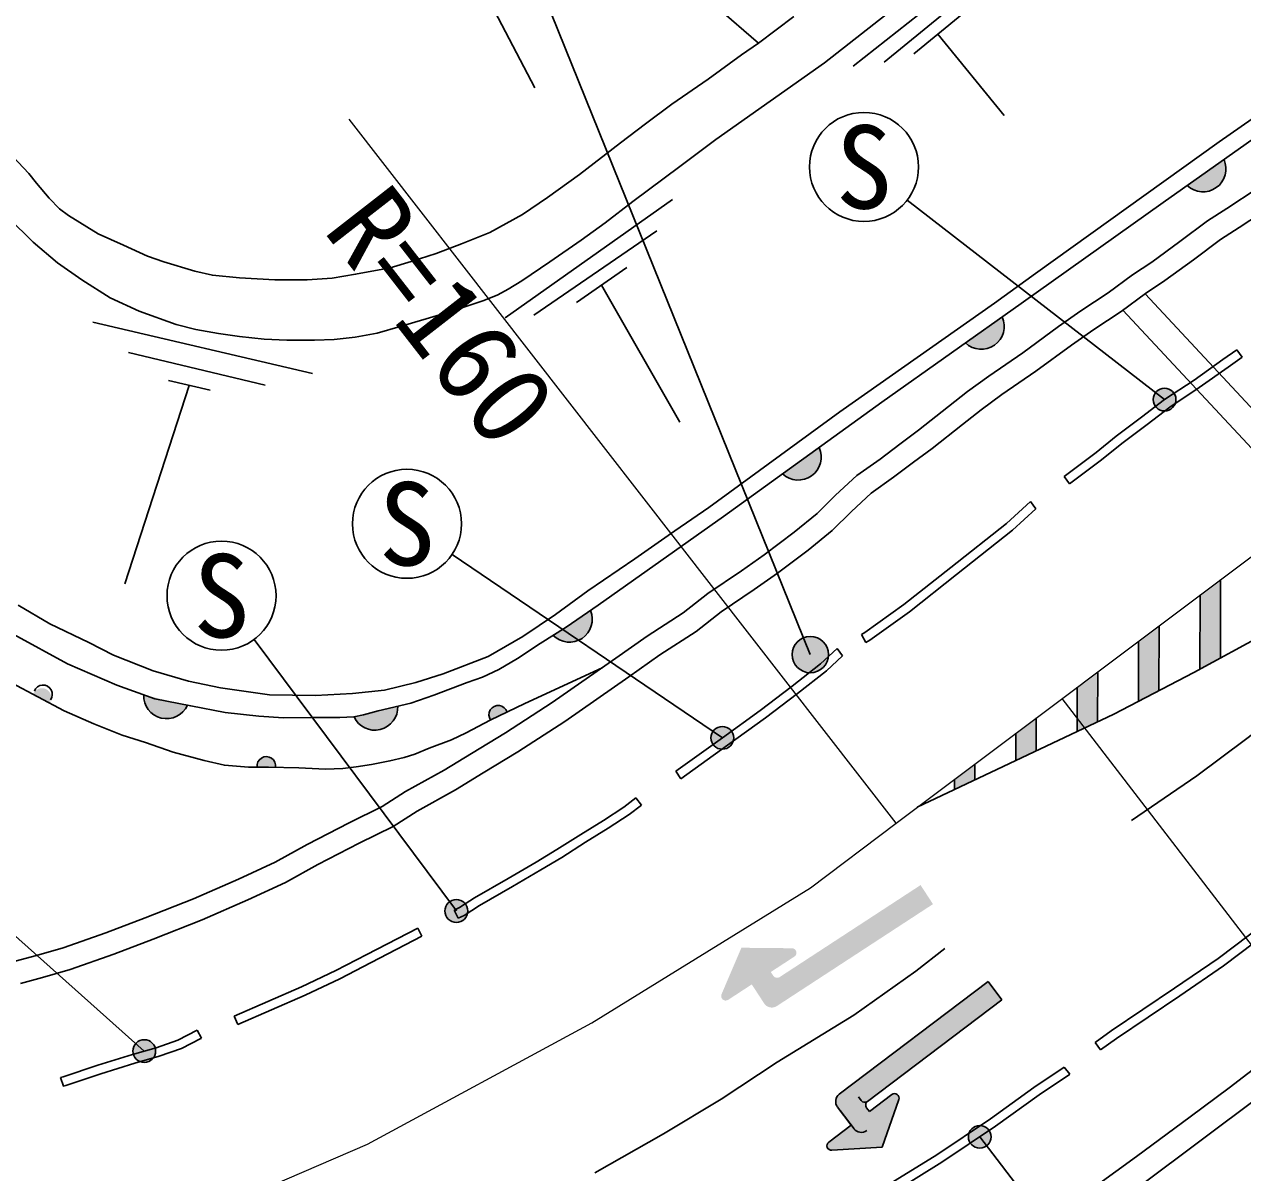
# Model space of a CAD drawing. Units: millimetres at full size, sheet at 1:1000; details may follow other scales. Extents: x 40000 to 680000, y 20000 to 380000.
# Drawn here: x 444788 to 471600, y 273728 to 298998 of the extents above; entities that cross this region are included whole.
import ezdxf
from ezdxf.enums import TextEntityAlignment as Align

# ---------------------------------------------------------------- set-up
doc = ezdxf.new("R2010")
doc.units = ezdxf.units.MM
doc.header["$LTSCALE"] = 1000
doc.linetypes.add('CHAIN', pattern=[18.5, 12, -1.5, 3.5, -1.5])
for name, color, linetype, lineweight in [('M-BGD', 7, 'Continuous', 25), ('M-BGD-EXST', 7, 'Continuous', 25), ('M-BMK', 2, 'CHAIN', 13), ('M-STR-HTXT', 7, 'Continuous', 13), ('M-STR-STRC', 7, 'Continuous', 25)]:
    doc.layers.add(name, color=color, linetype=linetype, lineweight=lineweight)
doc.styles.add('ＭＳ ゴシック', font='')
doc.styles.get('ＭＳ ゴシック').set_extended_font_data('MS Gothic')

msp = doc.modelspace()

# ---------------------------------------------------------------- hatches: boundary and pattern name
at = {"layer": 'M-BGD'}
for points in [[(470380, 295452, 0.82183), (471190, 296023)], [(465499, 291987, 0.82183), (466308, 292559)], [(461474, 289104, 0.82183), (462277, 289685)], [(456424, 285552, 0.82183), (457250, 286098)], [(445338, 284065, 0.4608), (445270, 284366, 0.4608), (444983, 284253)], [(447413, 284243, 0.82183), (448377, 284014)], [(452042, 283759, 0.82183), (453005, 283993)], [(455410, 283864, 0.4608), (455127, 283988, 0.4608), (455049, 283688)], [(450313, 282645, 0.4608), (450116, 282883, 0.4608), (449912, 282651)]]:
    msp.add_hatch(color=256, dxfattribs=at).paths.add_polyline_path(points)
at = {"layer": 'M-BGD-EXST'}
for points in [[(469662, 290620, 0.41421), (470001, 290520, 0.41421), (470101, 290859, 1)], [(459930, 283177, 0.41421), (460269, 283077, 0.41421), (460369, 283416, 1)], [(454076, 279367, 0.41421), (454415, 279267, 0.41421), (454515, 279606, 1)], [(447208, 276285, 0.41421), (447547, 276185, 0.41421), (447647, 276524, 1)], [(465594, 274396, 0.41421), (465933, 274296, 0.41421), (466033, 274635, 1)]]:
    msp.add_hatch(color=256, dxfattribs=at).paths.add_polyline_path(points)
at = {"layer": 'M-STR-STRC'}
for points in [[(471114, 286780), (470664, 286442), (470660, 284812), (471111, 285055)], [(469762, 285765), (469311, 285427), (469309, 284102), (469759, 284338)], [(462422, 285345, 1), (461747, 284915, 0.41421), (462300, 284792, 0.41421)], [(468410, 284750), (467959, 284412), (467957, 283435), (468408, 283648)], [(467058, 283735), (466607, 283397), (466606, 282795), (467056, 283009)], [(465705, 282369), (465706, 282720), (465255, 282382), (465255, 282156)], [(460797, 277870), (460278, 277531, -0.74206), (460131, 277654), (460569, 278677), (461681, 278666, -0.74206), (461734, 278482), (461215, 278143), (461270, 278060, 0.41421), (461408, 278030), (464512, 280056), (464785, 279637), (461347, 277393, -0.41388), (461070, 277451)], [(462986, 274773), (462492, 274399, 0.74206), (462558, 274220), (463668, 274286), (464034, 275337, 0.74206), (463879, 275449), (463385, 275075), (463324, 275155, -0.41421), (463344, 275295), (466299, 277532), (465997, 277931), (462723, 275452, 0.41388), (462684, 275172)]]:
    msp.add_hatch(color=256, dxfattribs=at).paths.add_polyline_path(points)

# ---------------------------------------------------------------- linework, layer by layer
at = {"layer": 'M-BGD'}
for p, q in [((453625, 302195), (456024, 297599)), ((463025, 298075), (466375, 300724)), ((463708, 298163), (466022, 300058)), ((464367, 298348), (465419, 299215)), ((464893, 298781), (466351, 296991)), ((455366, 292543), (459051, 295141)), ((455997, 292599), (458708, 294456)), ((456937, 292875), (458044, 293649)), ((457491, 293262), (459217, 290241)), ((446293, 292447), (451130, 291313)), ((447077, 291780), (450089, 291060)), ((448418, 291052), (446997, 286684)), ((447957, 291159), (448879, 290945))]:
    msp.add_line(p, q, dxfattribs=at)
for points in [[(454249, 303680), (454988, 303307), (456561, 302090), (458799, 300317), (460031, 299379), (460944, 298586)], [(443333, 295823), (444982, 294207), (445520, 293748), (446051, 293377), (446675, 292979), (447313, 292686), (448131, 292393), (448562, 292281), (449061, 292194), (449519, 292127), (450063, 292069), (450565, 292048), (451173, 292048), (451603, 292065), (452068, 292116), (452554, 292206), (453059, 292346), (453627, 292517), (454218, 292692), (454901, 292920), (455209, 293047), (455437, 293168), (455738, 293355), (456354, 293770), (457045, 294246), (457568, 294634), (458177, 295103), (459216, 295867), (460004, 296468), (462394, 298149), (464838, 300076)], [(444074, 296573), (444888, 295716), (445058, 295507), (445336, 295173), (445559, 294938), (445756, 294789), (446409, 294385), (446966, 294139), (447496, 293896), (447860, 293772), (448536, 293569), (448928, 293478), (449522, 293421), (450302, 293379), (451008, 293374), (451559, 293414), (452078, 293499), (452836, 293642), (453303, 293781), (453851, 293957), (454406, 294168), (455035, 294417), (455750, 294812), (456302, 295191), (457003, 295696), (457911, 296392), (458455, 296812), (459039, 297242), (459838, 297789), (460571, 298327), (460944, 298586), (461724, 299168)], [(444653, 286214), (445350, 285804), (446204, 285395), (446751, 285115), (447619, 284771), (448403, 284541), (449107, 284397), (450184, 284246), (451196, 284225), (452007, 284275), (452711, 284347), (453400, 284512), (454003, 284706), (454996, 285086), (455758, 285524), (456476, 286012), (457186, 286529), (458223, 287235), (459106, 287852), (459853, 288368), (462735, 290474), (466140, 292866), (467038, 293519), (471083, 296413), (474883, 299064)], [(444553, 285573), (445736, 284927), (446824, 284455), (447660, 284155), (448448, 283998), (449205, 283856), (449945, 283775), (450488, 283734), (451122, 283746), (451729, 283743), (452042, 283759), (452253, 283801), (452576, 283892), (453292, 284060), (453802, 284238), (454530, 284517), (454873, 284633), (455229, 284798), (455640, 285041), (456137, 285374), (456710, 285730), (457419, 286214), (460178, 288166), (463660, 290686), (466725, 292854), (469854, 295081), (473079, 297356)], [(444586, 278380), (445056, 278508), (445645, 278675), (446580, 279003), (447443, 279334), (448510, 279756), (449503, 280189), (450308, 280558), (451008, 280951), (451934, 281428), (452663, 281784), (453179, 282115), (454026, 282585), (454625, 282951), (455379, 283410), (456406, 284072), (457804, 285048), (458491, 285536), (459285, 286047), (459827, 286472), (460569, 286974), (461066, 287321), (461727, 287823), (462235, 288232), (462642, 288639), (463107, 289068), (463621, 289433), (464052, 289763), (464463, 290065), (465127, 290586), (465546, 290915), (466014, 291257), (466761, 291771), (467544, 292347), (468042, 292696), (468642, 293090), (469174, 293483), (469602, 293768), (470220, 294218), (470829, 294672), (471253, 294946), (471918, 295386)], [(444702, 277893), (445190, 278026), (445796, 278198), (446753, 278533), (447625, 278868), (448702, 279294), (449707, 279732), (450535, 280112), (451245, 280510), (452159, 280981), (452908, 281348), (453435, 281685), (454278, 282153), (454886, 282524), (455645, 282987), (456685, 283656), (458091, 284639), (458772, 285122), (459575, 285639), (460122, 286068), (460853, 286562), (461360, 286917), (462035, 287429), (462569, 287859), (462988, 288278), (463422, 288679), (463918, 289030), (464353, 289363), (464766, 289667), (465436, 290193), (465848, 290516), (466303, 290849), (467051, 291363), (467836, 291941), (468322, 292282), (468928, 292680), (469461, 293074), (469888, 293358), (470516, 293815), (471114, 294261), (471526, 294528), (472206, 294977)], [(479967, 282130), (479198, 282615), (469452, 293067)], [(479253, 281871), (478812, 282149), (468967, 292708)], [(457505, 284840), (455799, 284052), (455042, 283685), (454510, 283405), (454189, 283254), (453695, 283070), (453380, 282934), (453143, 282867), (452833, 282789), (452431, 282712), (452087, 282658), (451796, 282625), (451417, 282610), (450831, 282634), (450163, 282649), (449717, 282653), (449189, 282692), (448744, 282799), (448065, 282978), (447450, 283196), (446940, 283356), (446316, 283607), (445662, 283893), (444507, 284505)], [(456888, 266264), (457881, 266751), (458856, 267273), (460198, 267970), (461557, 268736), (462445, 269310), (463699, 270146), (465254, 271195), (466735, 272205), (467902, 273092), (469261, 274085), (470445, 274959), (471306, 275597), (472127, 276225), (472694, 276641), (473204, 276971), (473792, 277366), (474281, 277710), (474532, 277947)], [(472002, 275422), (469342, 273438)]]:
    msp.add_lwpolyline(points, dxfattribs=at)
for centre, radius, start, end in [((470729, 295818), 505, 226.3707, 24.0289), ((465847, 292353), 505, 226.4421, 24.1003), ((461818, 289474), 505, 227.0676, 24.7258), ((456783, 285907), 505, 224.6441, 22.3023), ((445199, 284257), 203, 322.3052, 160.2286), ((447918, 284224), 505, 177.8069, 335.4651), ((452501, 283971), 505, 204.8376, 2.4958), ((455216, 283805), 203, 16.9074, 214.8307), ((450113, 282680), 203, 350.1835, 188.1069)]:
    msp.add_arc(centre, radius, start, end, dxfattribs=at)
at = {"layer": 'M-BGD-EXST'}
for p, q in [((469882, 290740), (464215, 295127)), ((460149, 283296), (454201, 287333)), ((454295, 279486), (449844, 285461)), ((447427, 276404), (440587, 282494)), ((465814, 274516), (469419, 269826))]:
    msp.add_line(p, q, dxfattribs=at)
for centre, radius in [((463266, 295861), 1200), ((469882, 290740), 250), ((453208, 288007), 1200), ((449127, 286424), 1200), ((460149, 283296), 250), ((454295, 279486), 250), ((447427, 276404), 250), ((465814, 274516), 250)]:
    msp.add_circle(centre, radius, dxfattribs=at)
at = {"layer": 'M-BMK'}
msp.add_lwpolyline([(412353, 341671), (414035, 313672), (417107, 267789), (431530, 268698), (436184, 269287), (440120, 270117), (446741, 271947), (452338, 274355), (457275, 277024), (462088, 279995), (463976, 281422), (473017, 288208), (481392, 293900), (485210, 296347), (495144, 301588), (504635, 305955), (515208, 309824), (521146, 311718), (528022, 313579), (530785, 314265)], dxfattribs=at)
at = {"layer": 'M-STR-HTXT'}
for p, q in [((463976, 281422), (451936, 296909)), ((467624, 284161), (481760, 265736))]:
    msp.add_line(p, q, dxfattribs=at)
at = {"layer": 'M-STR-STRC'}
for p, q in [((462085, 285130), (452607, 308596)), ((471472, 291838), (471588, 291676)), ((467671, 289050), (467790, 288889)), ((466931, 288498), (467051, 288337)), ((471114, 286780), (471111, 285055)), ((470664, 286442), (470660, 284812)), ((463210, 285572), (463309, 285398)), ((469762, 285765), (469759, 284338)), ((469311, 285427), (469309, 284102)), ((462673, 285264), (462793, 285102)), ((468410, 284750), (468408, 283648)), ((467959, 284412), (467957, 283435)), ((467058, 283735), (467056, 283009)), ((466607, 283397), (466606, 282795)), ((465706, 282720), (465705, 282369)), ((459125, 282563), (459234, 282396)), ((465255, 282382), (465255, 282156)), ((458246, 281976), (458368, 281817)), ((454250, 279505), (454338, 279325)), ((453444, 279109), (453532, 278930)), ((465997, 277931), (462723, 275452)), ((465997, 277931), (466299, 277532)), ((466299, 277532), (463344, 275295)), ((466299, 277532), (463344, 275295)), ((449408, 277171), (449488, 276988)), ((448593, 276863), (448683, 276684)), ((468354, 276590), (468470, 276428)), ((467671, 276048), (467798, 275893)), ((445581, 275825), (445646, 275629)), ((463204, 275314), (463143, 275394)), ((463385, 275075), (463879, 275449)), ((462684, 275172), (462986, 274773)), ((463324, 275155), (463385, 275075)), ((464034, 275337), (463668, 274286)), ((463047, 274693), (462745, 275092)), ((462492, 274399), (462986, 274773)), ((463668, 274286), (462558, 274220))]:
    msp.add_line(p, q, dxfattribs=at)
for points in [[(464440, 281770), (468766, 283818), (470523, 284738), (472115, 285598), (474084, 286641), (477519, 288484), (479241, 289513), (480610, 290334), (482606, 291599), (485297, 293311), (487228, 294615), (488819, 295671), (491066, 297175), (493414, 298609), (496026, 300165), (498191, 301364), (500696, 302889), (502982, 304104), (504886, 305030), (506647, 305838), (508043, 306529), (510250, 307574), (511945, 308382), (514172, 309445)], [(467671, 289050), (468374, 289574), (468815, 289932), (469375, 290352), (469882, 290740), (470533, 291171), (471165, 291620), (471472, 291838)], [(467790, 288889), (467790, 288890), (468497, 289416), (468938, 289774), (469496, 290192), (469998, 290577), (470646, 291006), (471281, 291457), (471588, 291676)], [(463210, 285572), (463288, 285616), (464147, 286232), (465179, 287048), (466402, 288017), (466931, 288498)], [(463309, 285398), (463396, 285448), (464267, 286072), (465304, 286891), (466532, 287864), (467052, 288337)], [(459125, 282563), (460149, 283296), (460979, 283898), (461683, 284435), (462311, 284925), (462673, 285264)], [(459234, 282396), (459238, 282398), (460266, 283134), (461098, 283738), (461805, 284276), (462441, 284773), (462793, 285102)], [(469151, 281480), (470593, 282459), (471661, 283259), (473138, 284380)], [(454250, 279505), (454367, 279562), (454697, 279779), (455432, 280198), (456051, 280563), (456510, 280836), (457032, 281167), (457532, 281477), (457980, 281770), (458246, 281976)], [(454338, 279325), (454466, 279388), (454801, 279609), (455532, 280025), (456153, 280391), (456614, 280665), (457138, 280998), (457639, 281308), (458096, 281607), (458368, 281817)], [(468354, 276590), (468710, 276845), (470103, 277787), (471059, 278442), (472080, 279212)], [(449408, 277171), (450886, 277816), (451643, 278174), (452327, 278532), (453444, 279109)], [(449488, 276988), (450968, 277634), (451732, 277995), (452419, 278354), (453532, 278930)], [(468470, 276428), (468824, 276680), (470215, 277622), (471176, 278279), (472201, 279052)], [(457344, 273723), (458854, 274583), (460126, 275347), (461354, 276156), (463041, 277195), (464409, 278164), (465046, 278659)], [(445581, 275825), (445645, 275839), (446406, 276093), (447164, 276330), (447691, 276478), (448164, 276646), (448593, 276863)], [(445644, 275634), (445698, 275646), (446467, 275902), (447221, 276138), (447751, 276288), (448243, 276462), (448674, 276679), (448684, 276683)], [(463860, 273498), (464871, 274123), (466048, 274914), (467008, 275603), (467671, 276048)], [(463968, 273329), (464980, 273955), (466162, 274750), (467122, 275439), (467791, 275887), (467798, 275893)]]:
    msp.add_lwpolyline(points, dxfattribs=at)
msp.add_circle((462085, 285130), 400, dxfattribs=at)
for centre, radius, start, end in [((462844, 275293), 200, 127.1284, 217.0641), ((463939, 275369), 100, 340.8185, 127.1284), ((463283, 275375), 100, 217.1284, 307.1284), ((463404, 275215), 100, 127.1284, 217.1284), ((463206, 274814), 200, 217.1928, 307.1284), ((462552, 274319), 100, 127.1284, 273.4384)]:
    msp.add_arc(centre, radius, start, end, dxfattribs=at)

# ---------------------------------------------------------------- texts
at = {"layer": 'M-BGD-EXST', "style": 'ＭＳ ゴシック'}
for p in [(463266, 295861), (453208, 288007), (449127, 286424)]:
    msp.add_text('S', height=1833, dxfattribs=at).set_placement(p, align=Align.MIDDLE_CENTER)
at = {"layer": 'M-STR-HTXT', "style": 'ＭＳ ゴシック'}
msp.add_text('R=160', height=1833, rotation=307.892, dxfattribs=at).set_placement((452815, 291679), align=Align.BOTTOM_CENTER)

doc.saveas('drawing.dxf')
